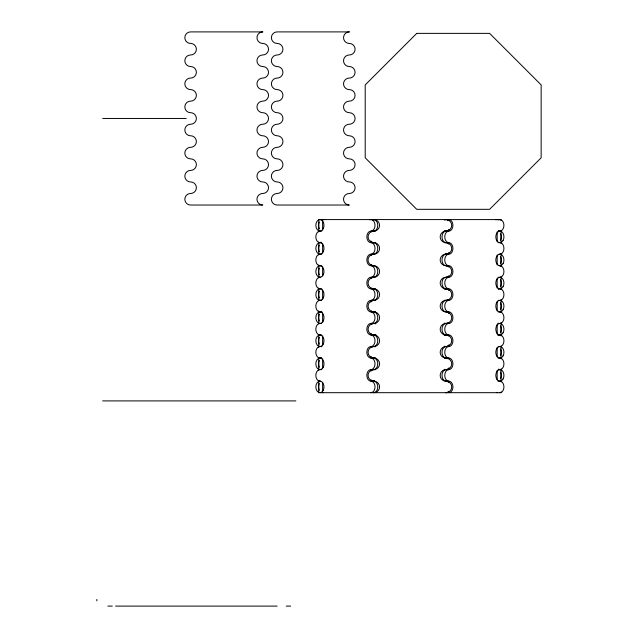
<?xml version="1.0" encoding="UTF-8"?>
<svg xmlns="http://www.w3.org/2000/svg" width="638" height="638" viewBox="0 0 638 638"><rect width="100%" height="100%" fill="white"/><g stroke="black" fill="none" stroke-linecap="round" stroke-linejoin="round"><path stroke-width="0.96" d="M102.678 118.461L186.2 118.461M321.759 231.115L319.917 231.115A5.774 4.083 -90 0 0 315.842 236.881A5.774 4.083 -90 0 0 319.917 242.655M370.63 392.681A5.774 4.083 -90 0 0 375.008 387.138A5.774 4.083 -90 0 0 370.925 381.157A5.774 4.083 -90 0 1 366.85 375.383A5.774 4.083 -90 0 1 370.925 369.617A5.774 4.083 -90 0 0 375.008 363.843A5.774 4.083 -90 0 0 370.925 358.07A5.774 4.083 -90 0 1 366.85 352.304A5.774 4.083 -90 0 1 370.925 346.53A5.774 4.083 -90 0 0 375.008 340.764A5.774 4.083 -90 0 0 370.925 334.99A5.774 4.083 -90 0 1 366.85 329.216A5.774 4.083 -90 0 1 370.925 323.45A5.774 4.083 -90 0 0 375.008 317.676A5.774 4.083 -90 0 0 370.925 311.91A5.774 4.083 -90 0 1 366.85 306.136A5.774 4.083 -90 0 1 370.925 300.362A5.774 4.083 -90 0 0 375.008 294.596A5.774 4.083 -90 0 0 370.925 288.823A5.774 4.083 -90 0 1 366.85 283.049A5.774 4.083 -90 0 1 370.925 277.283A5.774 4.083 -90 0 0 375.008 271.509A5.774 4.083 -90 0 0 370.925 265.743A5.774 4.083 -90 0 1 366.85 259.969A5.774 4.083 -90 0 1 370.925 254.195A5.774 4.083 -90 0 0 375.008 248.429A5.774 4.083 -90 0 0 370.925 242.655A5.774 4.083 -90 0 1 366.85 236.881A5.774 4.083 -90 0 1 370.925 231.115L373.685 231.115A5.774 4.083 -90 0 0 377.72 224.504A5.774 4.083 -90 0 0 372.504 219.815M447.669 219.815A5.774 4.083 -90 0 1 452.876 224.504A5.774 4.083 -90 0 1 448.841 231.115L446.09 231.115A5.774 4.083 -90 0 0 442.006 236.881A5.774 4.083 -90 0 0 446.09 242.655A5.774 4.083 -90 0 1 448.809 244.131M498.142 231.115L501.061 231.115M318.737 242.655L321.656 242.655M370.925 242.655L373.685 242.655A5.774 4.083 -90 0 1 377.76 248.429A5.774 4.083 -90 0 1 373.685 254.195A5.774 4.083 -90 0 0 371.188 255.399M446.09 242.655L448.841 242.655A5.774 4.083 -90 0 1 452.924 248.429A5.774 4.083 -90 0 1 448.841 254.195A5.774 4.083 -90 0 0 444.766 259.969A5.774 4.083 -90 0 0 448.841 265.743A5.774 4.083 -90 0 1 452.924 271.509A5.774 4.083 -90 0 1 448.841 277.283A5.774 4.083 -90 0 0 444.766 283.049A5.774 4.083 -90 0 0 448.841 288.823A5.774 4.083 -90 0 1 452.924 294.596A5.774 4.083 -90 0 1 448.841 300.362A5.774 4.083 -90 0 0 444.766 306.136A5.774 4.083 -90 0 0 448.841 311.91A5.774 4.083 -90 0 1 452.924 317.676A5.774 4.083 -90 0 1 448.841 323.45A5.774 4.083 -90 0 0 444.766 329.216A5.774 4.083 -90 0 0 448.841 334.99A5.774 4.083 -90 0 1 452.924 340.764A5.774 4.083 -90 0 1 448.841 346.53A5.774 4.083 -90 0 0 444.766 352.304A5.774 4.083 -90 0 0 448.841 358.07A5.774 4.083 -90 0 1 452.924 363.843A5.774 4.083 -90 0 1 448.841 369.617A5.774 4.083 -90 0 0 444.766 375.383A5.774 4.083 -90 0 0 448.841 381.157A5.774 4.083 -90 0 1 452.924 387.138A5.774 4.083 -90 0 1 448.546 392.681M498.015 242.655L499.849 242.655A5.774 4.083 -90 0 1 503.932 248.429A5.774 4.083 -90 0 1 499.849 254.195M321.759 254.195L319.917 254.195A5.774 4.083 -90 0 0 315.842 259.969A5.774 4.083 -90 0 0 319.917 265.743L321.759 265.743M370.925 254.195L373.685 254.195M446.09 254.195L448.841 254.195M499.115 254.195L501.061 254.195M370.925 265.743L373.685 265.743A5.774 4.083 -90 0 1 377.76 271.724A5.774 4.083 -90 0 1 373.382 277.267A5.774 5.774 0 0 0 379.578 271.724A5.774 5.774 0 0 0 373.812 265.743A5.774 5.774 0 0 1 368.038 259.969A5.774 5.774 0 0 1 373.812 254.195A5.774 5.774 0 0 0 379.586 248.429A5.774 5.774 0 0 0 373.812 242.655M445.946 288.823A5.774 5.774 0 0 1 440.18 283.049A5.774 5.774 0 0 1 445.946 277.283A5.774 5.774 0 0 0 451.72 271.509A5.774 5.774 0 0 0 445.946 265.743A5.774 5.774 0 0 1 440.18 259.762A5.774 5.774 0 0 1 446.369 254.211A5.774 4.083 -90 0 0 442.014 259.762A5.774 4.083 -90 0 0 446.09 265.743L448.841 265.743M499.115 265.743L501.061 265.743M318.737 277.283L320.683 277.283M370.925 277.283L373.685 277.283M448.841 288.823L446.09 288.823A5.774 4.083 -90 0 1 442.006 283.049A5.774 4.083 -90 0 1 446.09 277.283L448.841 277.283M498.015 277.283L499.849 277.283A5.774 4.083 -90 0 0 503.932 271.509A5.774 4.083 -90 0 0 499.849 265.743M321.759 288.823L319.917 288.823A5.774 4.083 -90 0 1 315.842 283.049A5.774 4.083 -90 0 1 319.917 277.283M370.925 288.823L373.685 288.823A5.774 4.083 -90 0 1 377.76 294.596A5.774 4.083 -90 0 1 373.685 300.362L370.925 300.362M498.142 288.823L501.061 288.823M318.737 300.362L321.656 300.362M449.024 313.673A5.774 4.083 -90 0 0 446.09 311.91A5.774 4.083 -90 0 1 442.006 306.136A5.774 4.083 -90 0 1 446.09 300.362L448.841 300.362M498.015 300.362L499.849 300.362A5.774 4.083 -90 0 0 503.932 294.596A5.774 4.083 -90 0 0 499.849 288.823M318.737 311.91L321.759 311.91M370.925 311.91L373.685 311.91A5.774 4.083 -90 0 1 377.76 317.676A5.774 4.083 -90 0 1 373.685 323.45A5.774 4.083 -90 0 0 371.428 324.407M446.09 311.91L448.841 311.91M498.142 311.91L501.061 311.91M318.737 323.45L321.656 323.45M370.925 323.45L373.685 323.45M448.339 335.947A5.774 4.083 -90 0 0 446.09 334.99A5.774 4.083 -90 0 1 442.006 329.216A5.774 4.083 -90 0 1 446.09 323.45L448.841 323.45M498.015 323.45L501.061 323.45M318.737 334.99L321.656 334.99M370.925 334.99L373.685 334.99A5.774 4.083 -90 0 1 377.76 340.764A5.774 4.083 -90 0 1 373.685 346.53A5.774 4.083 -90 0 0 371.46 347.487M446.09 334.99L448.841 334.99M498.015 334.99L501.061 334.99M318.737 346.53L321.759 346.53M370.925 346.53L373.685 346.53M448.841 346.53L446.09 346.53A5.774 4.083 -90 0 0 442.006 352.304A5.774 4.083 -90 0 0 446.09 358.07A5.774 4.083 -90 0 1 448.083 358.811M498.142 346.53L501.061 346.53M318.737 358.07L321.656 358.07M370.925 358.07L373.685 358.07A5.774 4.083 -90 0 1 377.76 363.843A5.774 4.083 -90 0 1 373.685 369.617A5.774 4.083 -90 0 0 370.989 371.085M446.09 358.07L448.841 358.07M498.015 358.07L499.849 358.07A5.774 4.083 -90 0 1 503.932 363.843A5.774 4.083 -90 0 1 499.849 369.617M321.759 369.617L319.917 369.617A5.774 4.083 -90 0 0 315.842 375.383A5.774 4.083 -90 0 0 319.917 381.157M370.925 369.617L373.685 369.617M448.841 369.617L446.09 369.617A5.774 4.083 -90 0 0 442.006 375.383A5.774 4.083 -90 0 0 446.09 381.157A5.774 4.083 -90 0 1 448.586 382.361M498.142 369.617L501.061 369.617M318.737 381.157L320.683 381.157M370.925 381.157L373.685 381.157M446.09 381.157L448.841 381.157M498.015 381.157L499.849 381.157A5.774 4.083 -90 0 1 503.932 387.138A5.774 4.083 -90 0 1 499.554 392.681M102.638 400.903L295.88 400.903M107.878 606.1L112.28 606.1M115.582 606.1L277.171 606.1M286.239 606.1L290.641 606.1M501.061 220.533L501.061 219.592L318.737 219.576L318.737 231.849M501.061 230.565L501.061 243.397M501.061 253.653L501.061 266.285M501.061 276.541L501.061 289.365M501.061 299.629L501.061 312.285M501.061 322.493L501.061 335.947M501.061 346.147L501.061 358.811M501.061 369.067L501.061 381.899M501.061 391.963L501.061 392.681L318.737 392.697L318.737 380.615M497.169 231.849L497.169 241.451M497.169 254.937L497.169 265.001M497.169 278.487L497.169 288.081M497.169 301.567L497.169 310.945M497.169 324.407L497.169 334.033M497.169 347.487L497.169 356.873M497.169 370.351L497.169 379.953M322.629 220.533L322.629 229.911M322.629 243.397L322.629 252.991M322.629 266.939L322.629 275.807M322.629 290.027L322.629 299.629M322.629 312.867L322.629 322.493M322.629 335.947L322.629 345.573M322.629 358.811L322.629 368.413M322.629 382.361L322.629 391.493M318.737 242.113L318.737 254.937M318.737 265.001L318.737 277.825M318.737 288.081L318.737 300.745M318.737 310.945L318.737 323.833M318.737 334.607L318.737 347.487M318.737 357.527L318.737 370.351M96.848 599.409L96.848 600.852M444.694 358.213A5.774 5.774 0 0 1 451.712 364.059A5.774 5.774 0 0 1 444.287 369.37M444.287 335.237A5.774 5.774 0 0 1 451.72 340.764A5.774 5.774 0 0 1 444.287 346.29M444.287 323.203A5.774 5.774 0 0 0 451.656 318.514A5.774 5.774 0 0 0 445.946 311.91A5.774 5.774 0 0 1 440.18 306.136A5.774 5.774 0 0 1 445.946 300.362M444.287 289.07A5.774 5.774 0 0 1 451.712 294.381A5.774 5.774 0 0 1 444.694 300.227M444.694 242.791A5.774 5.774 0 0 1 451.712 248.214A5.774 5.774 0 0 1 445.109 254.139M444.287 219.815A5.774 5.774 0 0 1 451.72 225.342A5.774 5.774 0 0 1 444.287 230.868M372.145 219.815A5.774 5.774 0 0 1 379.522 224.504A5.774 5.774 0 0 1 373.812 231.115M375.511 242.408A5.774 5.774 0 0 1 368.086 237.097A5.774 5.774 0 0 1 375.104 231.251M375.104 288.687A5.774 5.774 0 0 1 368.086 283.264A5.774 5.774 0 0 1 374.689 277.347M375.511 311.663A5.774 5.774 0 0 1 368.078 306.136A5.774 5.774 0 0 1 375.511 300.61M375.91 334.607A5.774 5.774 0 0 1 368.078 329.216A5.774 5.774 0 0 1 375.91 323.833M375.511 357.83A5.774 5.774 0 0 1 368.078 352.304A5.774 5.774 0 0 1 375.511 346.777M374.689 381.093A5.774 5.774 0 0 1 368.086 375.176A5.774 5.774 0 0 1 375.104 369.753M445.523 392.681A5.774 5.774 0 0 0 451.712 387.138A5.774 5.774 0 0 0 445.946 381.157A5.774 5.774 0 0 1 440.18 375.383A5.774 5.774 0 0 1 445.946 369.617M374.594 357.934A5.774 4.083 -90 0 1 370.774 356.307M370.774 302.133A5.774 4.083 -90 0 1 374.594 300.506M373.709 311.91A5.774 4.083 -90 0 1 371.46 310.945M371.212 278.487A5.774 4.083 -90 0 1 374.594 277.418M373.709 288.823A5.774 4.083 -90 0 1 371.715 288.081M374.594 242.52A5.774 4.083 -90 0 1 370.774 240.893M371.715 231.849A5.774 4.083 -90 0 1 373.709 231.115M321.496 219.815A5.774 4.083 -90 0 1 323.849 219.815M319.351 228.699A5.774 4.083 -90 0 1 319.351 221.984M319.383 251.787A5.774 4.083 -90 0 1 319.383 245.072M319.383 274.866A5.774 4.083 -90 0 1 319.383 268.151M319.383 297.954A5.774 4.083 -90 0 1 319.383 291.239M319.383 321.034A5.774 4.083 -90 0 1 319.383 314.319M319.383 344.121A5.774 4.083 -90 0 1 319.383 337.406M319.383 367.201A5.774 4.083 -90 0 1 319.383 360.486M322.972 392.681A5.774 4.083 -90 0 1 322.373 392.681M319.351 390.289A5.774 4.083 -90 0 1 319.351 383.574M374.594 381.022A5.774 4.083 -90 0 1 371.212 379.953M369.753 219.815A5.774 4.083 -90 0 1 374.961 224.504A5.774 4.083 -90 0 1 370.925 231.115M321.217 357.695A5.774 4.083 -90 0 1 320.938 357.527M321.496 346.777A5.774 4.083 -90 0 1 321.783 346.673M321.783 311.767A5.774 4.083 -90 0 1 321.496 311.663M321.217 242.273A5.774 4.083 -90 0 1 320.938 242.113M373.685 265.743A5.774 4.083 -90 0 1 371.188 264.539M373.685 334.99A5.774 4.083 -90 0 1 370.742 333.227M319.917 358.07A5.774 4.083 -90 0 1 315.842 352.304A5.774 4.083 -90 0 1 319.917 346.53M319.917 334.99A5.774 4.083 -90 0 1 315.842 329.216A5.774 4.083 -90 0 1 319.917 323.45M319.917 311.91A5.774 4.083 -90 0 1 315.842 306.136A5.774 4.083 -90 0 1 319.917 300.362M373.812 358.07A5.774 5.774 0 0 1 379.586 363.843A5.774 5.774 0 0 1 373.812 369.617M373.812 334.99A5.774 5.774 0 0 1 379.586 340.764A5.774 5.774 0 0 1 373.812 346.53M373.812 311.91A5.774 5.774 0 0 1 379.586 317.676A5.774 5.774 0 0 1 373.812 323.45M373.812 288.823A5.774 5.774 0 0 1 379.586 294.596A5.774 5.774 0 0 1 373.812 300.362M445.946 242.655A5.774 5.774 0 0 1 440.18 236.881A5.774 5.774 0 0 1 445.946 231.115M445.946 334.99A5.774 5.774 0 0 1 440.18 329.216A5.774 5.774 0 0 1 445.946 323.45M445.946 358.07A5.774 5.774 0 0 1 440.18 352.304A5.774 5.774 0 0 1 445.946 346.53M500.439 348.946A5.774 4.083 -90 0 1 500.439 355.661M500.439 325.858A5.774 4.083 -90 0 1 500.439 332.573M500.439 302.779A5.774 4.083 -90 0 1 500.439 309.494M500.439 279.691A5.774 4.083 -90 0 1 500.439 286.406M500.439 256.612A5.774 4.083 -90 0 1 500.439 263.327M500.439 233.524A5.774 4.083 -90 0 1 500.439 240.247M495.917 219.815A5.774 4.083 -90 0 1 498.27 219.815M498.828 230.565A5.774 4.083 -90 0 1 498.557 230.733M444.909 219.815A5.774 4.083 -90 0 1 448.339 220.533M449.024 229.345A5.774 4.083 -90 0 1 445.204 230.98M449.024 252.433A5.774 4.083 -90 0 1 445.204 254.06M445.204 288.958A5.774 4.083 -90 0 1 449.024 290.585M448.083 299.629A5.774 4.083 -90 0 1 446.09 300.362M449.024 344.767A5.774 4.083 -90 0 1 445.204 346.394M449.024 367.847A5.774 4.083 -90 0 1 445.204 369.474M448.586 391.493A5.774 4.083 -90 0 1 445.795 392.681M497.393 392.681A5.774 4.083 -90 0 1 496.795 392.681M500.439 372.026A5.774 4.083 -90 0 1 500.439 378.741M498.677 219.815A5.774 4.083 -90 0 1 503.884 224.504A5.774 4.083 -90 0 1 499.849 231.115M448.339 322.493A5.774 4.083 -90 0 1 446.09 323.45M446.09 265.743A5.774 4.083 -90 0 1 448.586 266.939M448.809 275.807A5.774 4.083 -90 0 1 446.09 277.283M498.557 289.205A5.774 4.083 -90 0 1 498.828 289.365M498.27 323.203A5.774 4.083 -90 0 1 497.983 323.306M497.983 335.125A5.774 4.083 -90 0 1 498.27 335.237M498.828 369.067A5.774 4.083 -90 0 1 498.557 369.235M448.841 242.655A5.774 4.083 -90 0 1 444.766 236.881A5.774 4.083 -90 0 1 448.841 231.115M499.849 311.91A5.774 4.083 -90 0 1 503.932 317.676A5.774 4.083 -90 0 1 499.849 323.45M499.849 334.99A5.774 4.083 -90 0 1 503.932 340.764A5.774 4.083 -90 0 1 499.849 346.53M416.742 33.375L365.207 84.91L365.207 157.785L416.742 209.32L489.617 209.32L541.152 157.785L541.152 84.91L489.617 33.375L416.742 33.375M262.744 31.9L190.602 31.9A5.774 5.774 0 0 0 184.837 37.674A5.774 5.774 0 0 0 190.602 43.44A5.774 5.774 0 0 1 196.376 49.214A5.774 5.774 0 0 1 190.602 54.98A5.774 5.774 0 0 0 184.837 60.754A5.774 5.774 0 0 0 190.602 66.527A5.774 5.774 0 0 1 196.376 72.293A5.774 5.774 0 0 1 190.602 78.067A5.774 5.774 0 0 0 184.837 83.841A5.774 5.774 0 0 0 190.602 89.607A5.774 5.774 0 0 1 196.376 95.381A5.774 5.774 0 0 1 190.602 101.147A5.774 5.774 0 0 0 184.837 106.921A5.774 5.774 0 0 0 190.602 112.695A5.774 5.774 0 0 1 196.376 118.461A5.774 5.774 0 0 1 190.602 124.235A5.774 5.774 0 0 0 184.837 130.008A5.774 5.774 0 0 0 190.602 135.774A5.774 5.774 0 0 1 196.376 141.548A5.774 5.774 0 0 1 190.602 147.314A5.774 5.774 0 0 0 184.837 153.088A5.774 5.774 0 0 0 190.602 158.862A5.774 5.774 0 0 1 196.376 164.628A5.774 5.774 0 0 1 190.602 170.402A5.774 5.774 0 0 0 184.837 176.168A5.774 5.774 0 0 0 190.602 181.942A5.774 5.774 0 0 1 196.376 187.716A5.774 5.774 0 0 1 190.602 193.481A5.774 5.774 0 0 0 184.837 199.255A5.774 5.774 0 0 0 190.602 205.029L262.744 205.029A5.774 5.774 0 0 1 256.97 199.255A5.774 5.774 0 0 1 262.744 193.481A5.774 5.774 0 0 0 268.51 187.716A5.774 5.774 0 0 0 262.744 181.942A5.774 5.774 0 0 1 256.97 176.168A5.774 5.774 0 0 1 262.744 170.402A5.774 5.774 0 0 0 268.51 164.628A5.774 5.774 0 0 0 262.744 158.862A5.774 5.774 0 0 1 256.97 153.088A5.774 5.774 0 0 1 262.744 147.314A5.774 5.774 0 0 0 268.51 141.548A5.774 5.774 0 0 0 262.744 135.774A5.774 5.774 0 0 1 256.97 130.008A5.774 5.774 0 0 1 262.744 124.235A5.774 5.774 0 0 0 268.51 118.461A5.774 5.774 0 0 0 262.744 112.695A5.774 5.774 0 0 1 256.97 106.921A5.774 5.774 0 0 1 262.744 101.147A5.774 5.774 0 0 0 268.51 95.381A5.774 5.774 0 0 0 262.744 89.607A5.774 5.774 0 0 1 256.97 83.841A5.774 5.774 0 0 1 262.744 78.067A5.774 5.774 0 0 0 268.51 72.293A5.774 5.774 0 0 0 262.744 66.527A5.774 5.774 0 0 1 256.97 60.754A5.774 5.774 0 0 1 262.744 54.98A5.774 5.774 0 0 0 268.51 49.214A5.774 5.774 0 0 0 262.744 43.44A5.774 5.774 0 0 1 256.97 37.674A5.774 5.774 0 0 1 262.744 31.9M349.305 31.9L277.171 31.9A5.774 5.774 0 0 0 271.397 37.674A5.774 5.774 0 0 0 277.171 43.44A5.774 5.774 0 0 1 282.937 49.214A5.774 5.774 0 0 1 277.171 54.98A5.774 5.774 0 0 0 271.397 60.754A5.774 5.774 0 0 0 277.171 66.527A5.774 5.774 0 0 1 282.937 72.293A5.774 5.774 0 0 1 277.171 78.067A5.774 5.774 0 0 0 271.397 83.841A5.774 5.774 0 0 0 277.171 89.607A5.774 5.774 0 0 1 282.937 95.381A5.774 5.774 0 0 1 277.171 101.147A5.774 5.774 0 0 0 271.397 106.921A5.774 5.774 0 0 0 277.171 112.695A5.774 5.774 0 0 1 282.937 118.461A5.774 5.774 0 0 1 277.171 124.235A5.774 5.774 0 0 0 271.397 130.008A5.774 5.774 0 0 0 277.171 135.774A5.774 5.774 0 0 1 282.937 141.548A5.774 5.774 0 0 1 277.171 147.314A5.774 5.774 0 0 0 271.397 153.088A5.774 5.774 0 0 0 277.171 158.862A5.774 5.774 0 0 1 282.937 164.628A5.774 5.774 0 0 1 277.171 170.402A5.774 5.774 0 0 0 271.397 176.168A5.774 5.774 0 0 0 277.171 181.942A5.774 5.774 0 0 1 282.937 187.716A5.774 5.774 0 0 1 277.171 193.481A5.774 5.774 0 0 0 271.397 199.255A5.774 5.774 0 0 0 277.171 205.029L349.305 205.029A5.774 5.774 0 0 1 343.531 199.255A5.774 5.774 0 0 1 349.305 193.481A5.774 5.774 0 0 0 355.079 187.716A5.774 5.774 0 0 0 349.305 181.942A5.774 5.774 0 0 1 343.531 176.168A5.774 5.774 0 0 1 349.305 170.402A5.774 5.774 0 0 0 355.079 164.628A5.774 5.774 0 0 0 349.305 158.862A5.774 5.774 0 0 1 343.531 153.088A5.774 5.774 0 0 1 349.305 147.314A5.774 5.774 0 0 0 355.079 141.548A5.774 5.774 0 0 0 349.305 135.774A5.774 5.774 0 0 1 343.531 130.008A5.774 5.774 0 0 1 349.305 124.235A5.774 5.774 0 0 0 355.079 118.461A5.774 5.774 0 0 0 349.305 112.695A5.774 5.774 0 0 1 343.531 106.921A5.774 5.774 0 0 1 349.305 101.147A5.774 5.774 0 0 0 355.079 95.381A5.774 5.774 0 0 0 349.305 89.607A5.774 5.774 0 0 1 343.531 83.841A5.774 5.774 0 0 1 349.305 78.067A5.774 5.774 0 0 0 355.079 72.293A5.774 5.774 0 0 0 349.305 66.527A5.774 5.774 0 0 1 343.531 60.754A5.774 5.774 0 0 1 349.305 54.98A5.774 5.774 0 0 0 355.079 49.214A5.774 5.774 0 0 0 349.305 43.44A5.774 5.774 0 0 1 343.531 37.674A5.774 5.774 0 0 1 349.305 31.9M379.586 386.931A5.774 5.774 0 0 0 373.389 381.173A5.774 4.083 -90 0 1 377.76 386.931A5.774 4.083 -90 0 1 373.382 392.681A5.774 5.774 0 0 0 379.586 386.931M323.299 228.587A5.774 4.083 -90 0 0 320.22 219.592A5.774 4.083 -90 0 0 316.249 227.854A5.774 4.083 -90 0 0 323.299 228.587M323.299 251.667A5.774 4.083 -90 0 0 320.22 242.671A5.774 4.083 -90 0 0 316.249 250.941A5.774 4.083 -90 0 0 323.299 251.667M323.299 274.755A5.774 4.083 -90 0 0 320.22 265.759A5.774 4.083 -90 0 0 316.249 274.021A5.774 4.083 -90 0 0 323.299 274.755M323.299 297.834A5.774 4.083 -90 0 0 320.22 288.839A5.774 4.083 -90 0 0 316.249 297.109A5.774 4.083 -90 0 0 323.299 297.834M323.299 320.922A5.774 4.083 -90 0 0 320.22 311.918A5.774 4.083 -90 0 0 316.249 320.188A5.774 4.083 -90 0 0 323.299 320.922M323.299 344.002A5.774 4.083 -90 0 0 320.22 335.006A5.774 4.083 -90 0 0 316.249 343.276A5.774 4.083 -90 0 0 323.299 344.002M323.299 367.089A5.774 4.083 -90 0 0 320.22 358.085A5.774 4.083 -90 0 0 316.249 366.356A5.774 4.083 -90 0 0 323.299 367.089M323.299 390.169A5.774 4.083 -90 0 0 320.22 381.173A5.774 4.083 -90 0 0 316.249 389.443A5.774 4.083 -90 0 0 323.299 390.169M503.079 355.884A5.774 4.083 -90 0 0 500.471 346.594A5.774 4.083 -90 0 0 496.085 354.433A5.774 4.083 -90 0 0 503.079 355.884M503.079 332.805A5.774 4.083 -90 0 0 500.471 323.506A5.774 4.083 -90 0 0 496.085 331.345A5.774 4.083 -90 0 0 503.079 332.805M503.079 309.717A5.774 4.083 -90 0 0 500.471 300.426A5.774 4.083 -90 0 0 496.085 308.266A5.774 4.083 -90 0 0 503.079 309.717M503.079 286.637A5.774 4.083 -90 0 0 500.471 277.347A5.774 4.083 -90 0 0 496.085 285.178A5.774 4.083 -90 0 0 503.079 286.637M503.079 263.55A5.774 4.083 -90 0 0 500.471 254.259A5.774 4.083 -90 0 0 496.085 262.098A5.774 4.083 -90 0 0 503.079 263.55M503.079 240.47A5.774 4.083 -90 0 0 500.471 231.179A5.774 4.083 -90 0 0 496.085 239.011A5.774 4.083 -90 0 0 503.079 240.47M503.079 378.972A5.774 4.083 -90 0 0 500.471 369.673A5.774 4.083 -90 0 0 496.085 377.513A5.774 4.083 -90 0 0 503.079 378.972"/></g></svg>
